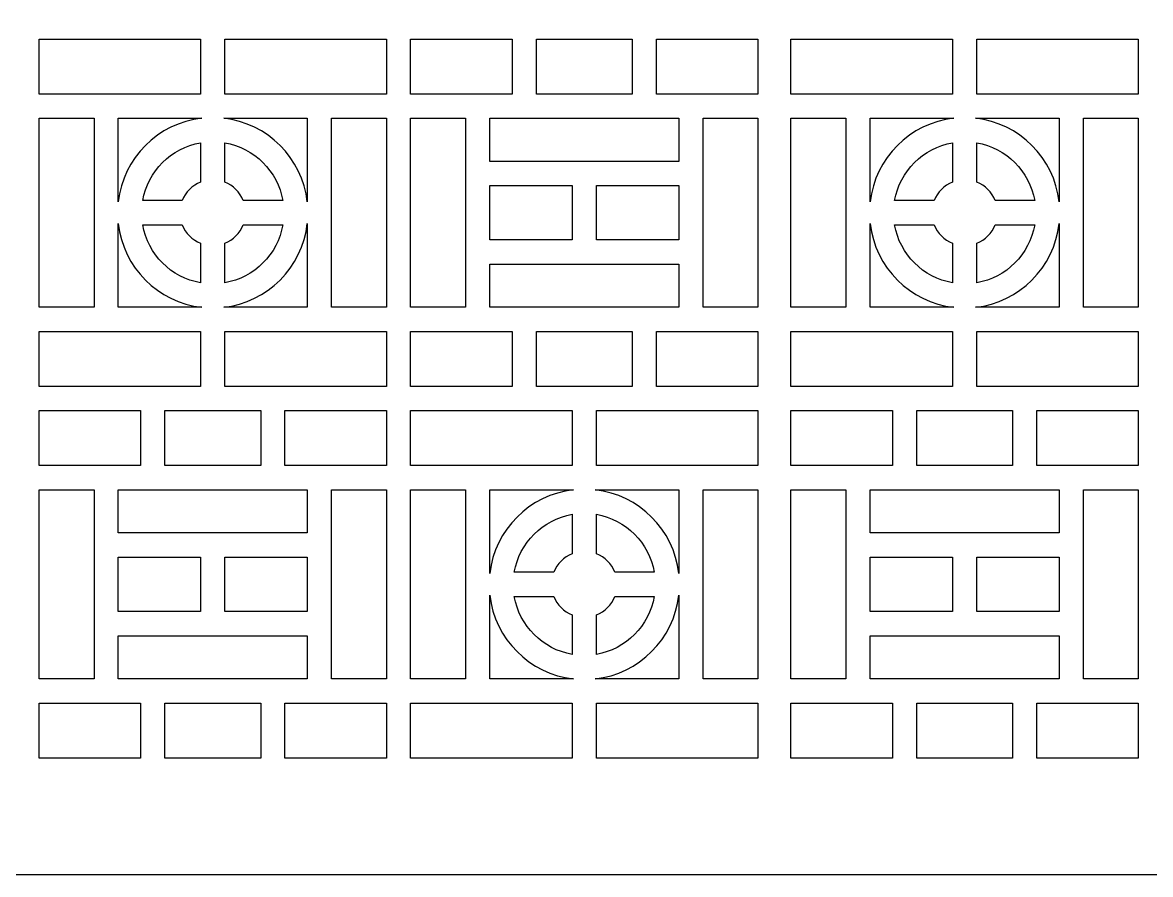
# Model space of a CAD drawing. Header units: centimetres. Extents: x 1.9 to 27.5, y -9.5 to -4.2.
# Drawn here: x 18.913 to 22.436, y -9.5 to -6.84 of the extents above; entities that cross this region are included whole.
import ezdxf

# ---------------------------------------------------------------- set-up
doc = ezdxf.new("R2010")
doc.units = ezdxf.units.CM
doc.header["$MEASUREMENT"] = 0
doc.layers.add('layer 1', color=7, linetype='Continuous')

msp = doc.modelspace()

# ---------------------------------------------------------------- linework, layer by layer
at = {"layer": 'layer 1', "color": 250}
for points, knots in [([(27.49999, -4.17941), (27.49999, -4.17941), (27.49999, -9.5), (27.49999, -9.5), (27.49999, -9.5), (27.49999, -9.5), (16.21108, -9.5), (16.21108, -9.5), (16.21108, -9.5), (16.21108, -9.5), (16.21108, -4.17941), (16.21108, -4.17941), (16.21108, -4.17941), (16.21108, -4.17941), (27.49999, -4.17941), (27.49999, -4.17941)], [0, 0, 0, 0, 0.2, 0.2, 0.2, 0.2, 0.4, 0.4, 0.4, 0.4, 0.6, 0.6, 0.6, 0.6, 1, 1, 1, 1]), ([(18.96482, -7.06285), (18.96482, -7.06285), (19.46948, -7.06285), (19.46948, -7.06285), (19.46948, -7.06285), (19.46948, -7.06285), (19.46947, -6.89124), (19.46947, -6.89124), (19.46947, -6.89124), (19.46947, -6.89124), (18.96482, -6.89124), (18.96482, -6.89124), (18.96482, -6.89124), (18.96482, -6.89124), (18.96482, -7.06285), (18.96482, -7.06285)], [0, 0, 0, 0, 0.2, 0.2, 0.2, 0.2, 0.4, 0.4, 0.4, 0.4, 0.6, 0.6, 0.6, 0.6, 1, 1, 1, 1]), ([(19.54497, -7.06285), (19.54497, -7.06285), (20.04963, -7.06285), (20.04963, -7.06285), (20.04963, -7.06285), (20.04963, -7.06285), (20.04963, -6.89124), (20.04963, -6.89124), (20.04963, -6.89124), (20.04963, -6.89124), (19.54497, -6.89124), (19.54497, -6.89124), (19.54497, -6.89124), (19.54497, -6.89124), (19.54497, -7.06285), (19.54497, -7.06285)], [0, 0, 0, 0, 0.2, 0.2, 0.2, 0.2, 0.4, 0.4, 0.4, 0.4, 0.6, 0.6, 0.6, 0.6, 1, 1, 1, 1]), ([(20.44242, -7.06285), (20.44242, -7.06285), (20.44242, -6.89124), (20.44242, -6.89124), (20.44242, -6.89124), (20.44242, -6.89124), (20.12526, -6.89124), (20.12526, -6.89124), (20.12526, -6.89124), (20.12526, -6.89124), (20.12526, -7.06285), (20.12526, -7.06285), (20.12526, -7.06285), (20.12526, -7.06285), (20.44242, -7.06285), (20.44242, -7.06285)], [0, 0, 0, 0, 0.2, 0.2, 0.2, 0.2, 0.4, 0.4, 0.4, 0.4, 0.6, 0.6, 0.6, 0.6, 1, 1, 1, 1]), ([(20.51792, -6.89124), (20.51792, -6.89124), (20.51792, -7.06285), (20.51792, -7.06285), (20.51792, -7.06285), (20.51792, -7.06285), (20.81741, -7.06285), (20.81741, -7.06285), (20.81741, -7.06285), (20.81741, -7.06285), (20.81741, -6.89124), (20.81741, -6.89124), (20.81741, -6.89124), (20.81741, -6.89124), (20.51792, -6.89124), (20.51792, -6.89124)], [0, 0, 0, 0, 0.2, 0.2, 0.2, 0.2, 0.4, 0.4, 0.4, 0.4, 0.6, 0.6, 0.6, 0.6, 1, 1, 1, 1]), ([(20.89291, -6.89124), (20.89291, -6.89124), (20.89291, -7.06285), (20.89291, -7.06285), (20.89291, -7.06285), (20.89291, -7.06285), (21.21007, -7.06285), (21.21007, -7.06285), (21.21007, -7.06285), (21.21007, -7.06285), (21.21007, -6.89124), (21.21007, -6.89124), (21.21007, -6.89124), (21.21007, -6.89124), (20.89291, -6.89124), (20.89291, -6.89124)], [0, 0, 0, 0, 0.2, 0.2, 0.2, 0.2, 0.4, 0.4, 0.4, 0.4, 0.6, 0.6, 0.6, 0.6, 1, 1, 1, 1]), ([(21.81779, -7.06285), (21.81779, -7.06285), (21.81779, -6.89124), (21.81779, -6.89124), (21.81779, -6.89124), (21.81779, -6.89124), (21.31313, -6.89124), (21.31313, -6.89124), (21.31313, -6.89124), (21.31313, -6.89124), (21.31313, -7.06285), (21.31313, -7.06285), (21.31313, -7.06285), (21.31313, -7.06285), (21.81779, -7.06285), (21.81779, -7.06285)], [0, 0, 0, 0, 0.2, 0.2, 0.2, 0.2, 0.4, 0.4, 0.4, 0.4, 0.6, 0.6, 0.6, 0.6, 1, 1, 1, 1]), ([(21.89328, -6.89124), (21.89328, -6.89124), (21.89329, -7.06285), (21.89329, -7.06285), (21.89329, -7.06285), (21.89329, -7.06285), (22.39794, -7.06285), (22.39794, -7.06285), (22.39794, -7.06285), (22.39794, -7.06285), (22.39794, -6.89124), (22.39794, -6.89124), (22.39794, -6.89124), (22.39794, -6.89124), (21.89328, -6.89124), (21.89328, -6.89124)], [0, 0, 0, 0, 0.2, 0.2, 0.2, 0.2, 0.4, 0.4, 0.4, 0.4, 0.6, 0.6, 0.6, 0.6, 1, 1, 1, 1]), ([(18.96482, -7.72893), (18.96482, -7.72893), (19.13644, -7.72893), (19.13644, -7.72893), (19.13644, -7.72893), (19.13644, -7.72893), (19.13643, -7.13835), (19.13643, -7.13835), (19.13643, -7.13835), (19.13643, -7.13835), (18.96482, -7.13835), (18.96482, -7.13835), (18.96482, -7.13835), (18.96482, -7.13835), (18.96482, -7.72893), (18.96482, -7.72893)], [0, 0, 0, 0, 0.2, 0.2, 0.2, 0.2, 0.4, 0.4, 0.4, 0.4, 0.6, 0.6, 0.6, 0.6, 1, 1, 1, 1]), ([(19.47304, -7.13835), (19.47304, -7.13835), (19.21193, -7.13835), (19.21193, -7.13835), (19.21193, -7.13835), (19.21193, -7.13835), (19.21193, -7.39957), (19.21193, -7.39957), (19.21193, -7.39957), (19.22756, -7.26269), (19.33618, -7.15402), (19.47304, -7.13835)], [0, 0, 0, 0, 0.25, 0.25, 0.25, 0.25, 0.5, 0.5, 0.5, 0.5, 1, 1, 1, 1]), ([(19.80251, -7.13835), (19.80251, -7.13835), (19.5414, -7.13835), (19.5414, -7.13835), (19.5414, -7.13835), (19.67826, -7.15403), (19.78688, -7.26269), (19.80251, -7.39956), (19.80251, -7.39956), (19.80251, -7.39956), (19.80251, -7.13835), (19.80251, -7.13835)], [0, 0, 0, 0, 0.25, 0.25, 0.25, 0.25, 0.5, 0.5, 0.5, 0.5, 1, 1, 1, 1]), ([(19.87801, -7.72893), (19.87801, -7.72893), (20.04963, -7.72893), (20.04963, -7.72893), (20.04963, -7.72893), (20.04963, -7.72893), (20.04963, -7.13835), (20.04963, -7.13835), (20.04963, -7.13835), (20.04963, -7.13835), (19.87801, -7.13835), (19.87801, -7.13835), (19.87801, -7.13835), (19.87801, -7.13835), (19.87801, -7.72893), (19.87801, -7.72893)], [0, 0, 0, 0, 0.2, 0.2, 0.2, 0.2, 0.4, 0.4, 0.4, 0.4, 0.6, 0.6, 0.6, 0.6, 1, 1, 1, 1]), ([(20.29688, -7.72893), (20.29688, -7.72893), (20.29688, -7.13835), (20.29688, -7.13835), (20.29688, -7.13835), (20.29688, -7.13835), (20.12526, -7.13835), (20.12526, -7.13835), (20.12526, -7.13835), (20.12526, -7.13835), (20.12526, -7.72893), (20.12526, -7.72893), (20.12526, -7.72893), (20.12526, -7.72893), (20.29688, -7.72893), (20.29688, -7.72893)], [0, 0, 0, 0, 0.2, 0.2, 0.2, 0.2, 0.4, 0.4, 0.4, 0.4, 0.6, 0.6, 0.6, 0.6, 1, 1, 1, 1]), ([(20.37237, -7.27316), (20.37237, -7.27316), (20.96296, -7.27316), (20.96296, -7.27316), (20.96296, -7.27316), (20.96296, -7.27316), (20.96296, -7.13835), (20.96296, -7.13835), (20.96296, -7.13835), (20.96296, -7.13835), (20.37237, -7.13835), (20.37237, -7.13835), (20.37237, -7.13835), (20.37237, -7.13835), (20.37237, -7.27316), (20.37237, -7.27316)], [0, 0, 0, 0, 0.2, 0.2, 0.2, 0.2, 0.4, 0.4, 0.4, 0.4, 0.6, 0.6, 0.6, 0.6, 1, 1, 1, 1]), ([(21.03845, -7.13835), (21.03845, -7.13835), (21.03845, -7.72893), (21.03845, -7.72893), (21.03845, -7.72893), (21.03845, -7.72893), (21.21007, -7.72893), (21.21007, -7.72893), (21.21007, -7.72893), (21.21007, -7.72893), (21.21007, -7.13835), (21.21007, -7.13835), (21.21007, -7.13835), (21.21007, -7.13835), (21.03845, -7.13835), (21.03845, -7.13835)], [0, 0, 0, 0, 0.2, 0.2, 0.2, 0.2, 0.4, 0.4, 0.4, 0.4, 0.6, 0.6, 0.6, 0.6, 1, 1, 1, 1]), ([(21.48475, -7.72893), (21.48475, -7.72893), (21.48475, -7.13835), (21.48475, -7.13835), (21.48475, -7.13835), (21.48475, -7.13835), (21.31313, -7.13835), (21.31313, -7.13835), (21.31313, -7.13835), (21.31313, -7.13835), (21.31313, -7.72893), (21.31313, -7.72893), (21.31313, -7.72893), (21.31313, -7.72893), (21.48475, -7.72893), (21.48475, -7.72893)], [0, 0, 0, 0, 0.2, 0.2, 0.2, 0.2, 0.4, 0.4, 0.4, 0.4, 0.6, 0.6, 0.6, 0.6, 1, 1, 1, 1]), ([(21.56024, -7.39957), (21.57588, -7.26266), (21.68456, -7.15398), (21.82147, -7.13835), (21.82147, -7.13835), (21.82147, -7.13835), (21.56024, -7.13835), (21.56024, -7.13835), (21.56024, -7.13835), (21.56024, -7.13835), (21.56024, -7.39957), (21.56024, -7.39957)], [0, 0, 0, 0, 0.25, 0.25, 0.25, 0.25, 0.5, 0.5, 0.5, 0.5, 1, 1, 1, 1]), ([(21.88961, -7.13835), (22.02651, -7.15398), (22.13519, -7.26265), (22.15083, -7.39956), (22.15083, -7.39956), (22.15083, -7.39956), (22.15083, -7.13835), (22.15083, -7.13835), (22.15083, -7.13835), (22.15083, -7.13835), (21.88961, -7.13835), (21.88961, -7.13835)], [0, 0, 0, 0, 0.25, 0.25, 0.25, 0.25, 0.5, 0.5, 0.5, 0.5, 1, 1, 1, 1]), ([(22.22632, -7.13835), (22.22632, -7.13835), (22.22632, -7.72893), (22.22632, -7.72893), (22.22632, -7.72893), (22.22632, -7.72893), (22.39794, -7.72893), (22.39794, -7.72893), (22.39794, -7.72893), (22.39794, -7.72893), (22.39794, -7.13835), (22.39794, -7.13835), (22.39794, -7.13835), (22.39794, -7.13835), (22.22632, -7.13835), (22.22632, -7.13835)], [0, 0, 0, 0, 0.2, 0.2, 0.2, 0.2, 0.4, 0.4, 0.4, 0.4, 0.6, 0.6, 0.6, 0.6, 1, 1, 1, 1]), ([(19.41181, -7.39589), (19.42222, -7.3696), (19.44318, -7.34864), (19.46947, -7.33822), (19.46947, -7.33822), (19.46947, -7.33822), (19.46947, -7.21496), (19.46947, -7.21496), (19.46947, -7.21496), (19.37719, -7.23078), (19.30437, -7.30361), (19.28854, -7.39589), (19.28854, -7.39589), (19.28854, -7.39589), (19.41181, -7.39589), (19.41181, -7.39589)], [0, 0, 0, 0, 0.2, 0.2, 0.2, 0.2, 0.4, 0.4, 0.4, 0.4, 0.6, 0.6, 0.6, 0.6, 1, 1, 1, 1]), ([(19.54497, -7.33822), (19.57126, -7.34863), (19.59223, -7.3696), (19.60264, -7.39589), (19.60264, -7.39589), (19.60264, -7.39589), (19.7259, -7.39589), (19.7259, -7.39589), (19.7259, -7.39589), (19.71008, -7.30361), (19.63725, -7.23078), (19.54497, -7.21496), (19.54497, -7.21496), (19.54497, -7.21496), (19.54497, -7.33822), (19.54497, -7.33822)], [0, 0, 0, 0, 0.2, 0.2, 0.2, 0.2, 0.4, 0.4, 0.4, 0.4, 0.6, 0.6, 0.6, 0.6, 1, 1, 1, 1]), ([(21.76012, -7.39589), (21.77053, -7.3696), (21.7915, -7.34864), (21.81779, -7.33822), (21.81779, -7.33822), (21.81779, -7.33822), (21.81779, -7.21496), (21.81779, -7.21496), (21.81779, -7.21496), (21.72551, -7.23078), (21.65268, -7.30361), (21.63686, -7.39589), (21.63686, -7.39589), (21.63686, -7.39589), (21.76012, -7.39589), (21.76012, -7.39589)], [0, 0, 0, 0, 0.2, 0.2, 0.2, 0.2, 0.4, 0.4, 0.4, 0.4, 0.6, 0.6, 0.6, 0.6, 1, 1, 1, 1]), ([(21.89328, -7.33822), (21.91958, -7.34863), (21.94054, -7.3696), (21.95095, -7.39589), (21.95095, -7.39589), (21.95095, -7.39589), (22.07422, -7.39589), (22.07422, -7.39589), (22.07422, -7.39589), (22.05839, -7.30361), (21.98557, -7.23078), (21.89328, -7.21496), (21.89328, -7.21496), (21.89328, -7.21496), (21.89328, -7.33822), (21.89328, -7.33822)], [0, 0, 0, 0, 0.2, 0.2, 0.2, 0.2, 0.4, 0.4, 0.4, 0.4, 0.6, 0.6, 0.6, 0.6, 1, 1, 1, 1]), ([(20.62992, -7.51862), (20.62992, -7.51862), (20.62992, -7.34866), (20.62992, -7.34866), (20.62992, -7.34866), (20.62992, -7.34866), (20.37237, -7.34866), (20.37237, -7.34866), (20.37237, -7.34866), (20.37237, -7.34866), (20.37237, -7.51862), (20.37237, -7.51862), (20.37237, -7.51862), (20.37237, -7.51862), (20.62992, -7.51862), (20.62992, -7.51862)], [0, 0, 0, 0, 0.2, 0.2, 0.2, 0.2, 0.4, 0.4, 0.4, 0.4, 0.6, 0.6, 0.6, 0.6, 1, 1, 1, 1]), ([(20.70541, -7.34866), (20.70541, -7.34866), (20.70541, -7.51862), (20.70541, -7.51862), (20.70541, -7.51862), (20.70541, -7.51862), (20.96296, -7.51862), (20.96296, -7.51862), (20.96296, -7.51862), (20.96296, -7.51862), (20.96296, -7.34866), (20.96296, -7.34866), (20.96296, -7.34866), (20.96296, -7.34866), (20.70541, -7.34866), (20.70541, -7.34866)], [0, 0, 0, 0, 0.2, 0.2, 0.2, 0.2, 0.4, 0.4, 0.4, 0.4, 0.6, 0.6, 0.6, 0.6, 1, 1, 1, 1]), ([(19.21193, -7.72893), (19.21193, -7.72893), (19.47305, -7.72893), (19.47305, -7.72893), (19.47305, -7.72893), (19.33619, -7.71326), (19.22756, -7.60459), (19.21193, -7.4677), (19.21193, -7.4677), (19.21193, -7.4677), (19.21193, -7.72893), (19.21193, -7.72893)], [0, 0, 0, 0, 0.25, 0.25, 0.25, 0.25, 0.5, 0.5, 0.5, 0.5, 1, 1, 1, 1]), ([(19.46947, -7.52905), (19.44319, -7.51864), (19.42222, -7.49768), (19.41181, -7.47139), (19.41181, -7.47139), (19.41181, -7.47139), (19.28854, -7.47139), (19.28854, -7.47139), (19.28854, -7.47139), (19.30437, -7.56367), (19.37719, -7.63649), (19.46947, -7.65232), (19.46947, -7.65232), (19.46947, -7.65232), (19.46947, -7.52905), (19.46947, -7.52905)], [0, 0, 0, 0, 0.2, 0.2, 0.2, 0.2, 0.4, 0.4, 0.4, 0.4, 0.6, 0.6, 0.6, 0.6, 1, 1, 1, 1]), ([(19.54139, -7.72893), (19.54139, -7.72893), (19.80251, -7.72893), (19.80251, -7.72893), (19.80251, -7.72893), (19.80251, -7.72893), (19.80251, -7.46771), (19.80251, -7.46771), (19.80251, -7.46771), (19.78688, -7.60459), (19.67825, -7.71326), (19.54139, -7.72893)], [0, 0, 0, 0, 0.25, 0.25, 0.25, 0.25, 0.5, 0.5, 0.5, 0.5, 1, 1, 1, 1]), ([(19.60264, -7.47139), (19.59223, -7.49768), (19.57126, -7.51864), (19.54497, -7.52905), (19.54497, -7.52905), (19.54497, -7.52905), (19.54497, -7.65232), (19.54497, -7.65232), (19.54497, -7.65232), (19.63725, -7.63649), (19.71008, -7.56367), (19.7259, -7.47139), (19.7259, -7.47139), (19.7259, -7.47139), (19.60264, -7.47139), (19.60264, -7.47139)], [0, 0, 0, 0, 0.2, 0.2, 0.2, 0.2, 0.4, 0.4, 0.4, 0.4, 0.6, 0.6, 0.6, 0.6, 1, 1, 1, 1]), ([(21.82147, -7.72893), (21.68456, -7.7133), (21.57588, -7.60462), (21.56024, -7.4677), (21.56024, -7.4677), (21.56024, -7.4677), (21.56024, -7.72893), (21.56024, -7.72893), (21.56024, -7.72893), (21.56024, -7.72893), (21.82147, -7.72893), (21.82147, -7.72893)], [0, 0, 0, 0, 0.25, 0.25, 0.25, 0.25, 0.5, 0.5, 0.5, 0.5, 1, 1, 1, 1]), ([(21.81779, -7.52905), (21.7915, -7.51864), (21.77053, -7.49768), (21.76012, -7.47139), (21.76012, -7.47139), (21.76012, -7.47139), (21.63686, -7.47139), (21.63686, -7.47139), (21.63686, -7.47139), (21.65268, -7.56367), (21.72551, -7.63649), (21.81779, -7.65232), (21.81779, -7.65232), (21.81779, -7.65232), (21.81779, -7.52905), (21.81779, -7.52905)], [0, 0, 0, 0, 0.2, 0.2, 0.2, 0.2, 0.4, 0.4, 0.4, 0.4, 0.6, 0.6, 0.6, 0.6, 1, 1, 1, 1]), ([(22.15083, -7.46771), (22.13519, -7.60462), (22.02651, -7.7133), (21.8896, -7.72893), (21.8896, -7.72893), (21.8896, -7.72893), (22.15083, -7.72893), (22.15083, -7.72893), (22.15083, -7.72893), (22.15083, -7.72893), (22.15083, -7.46771), (22.15083, -7.46771)], [0, 0, 0, 0, 0.25, 0.25, 0.25, 0.25, 0.5, 0.5, 0.5, 0.5, 1, 1, 1, 1]), ([(21.95095, -7.47139), (21.94054, -7.49768), (21.91957, -7.51864), (21.89328, -7.52905), (21.89328, -7.52905), (21.89328, -7.52905), (21.89328, -7.65232), (21.89328, -7.65232), (21.89328, -7.65232), (21.98557, -7.63649), (22.05839, -7.56367), (22.07422, -7.47139), (22.07422, -7.47139), (22.07422, -7.47139), (21.95095, -7.47139), (21.95095, -7.47139)], [0, 0, 0, 0, 0.2, 0.2, 0.2, 0.2, 0.4, 0.4, 0.4, 0.4, 0.6, 0.6, 0.6, 0.6, 1, 1, 1, 1]), ([(20.96296, -7.59411), (20.96296, -7.59411), (20.37237, -7.59412), (20.37237, -7.59412), (20.37237, -7.59412), (20.37237, -7.59412), (20.37237, -7.72893), (20.37237, -7.72893), (20.37237, -7.72893), (20.37237, -7.72893), (20.96296, -7.72893), (20.96296, -7.72893), (20.96296, -7.72893), (20.96296, -7.72893), (20.96296, -7.59411), (20.96296, -7.59411)], [0, 0, 0, 0, 0.2, 0.2, 0.2, 0.2, 0.4, 0.4, 0.4, 0.4, 0.6, 0.6, 0.6, 0.6, 1, 1, 1, 1]), ([(19.46947, -7.80443), (19.46947, -7.80443), (18.96482, -7.80443), (18.96482, -7.80443), (18.96482, -7.80443), (18.96482, -7.80443), (18.96482, -7.97604), (18.96482, -7.97604), (18.96482, -7.97604), (18.96482, -7.97604), (19.46948, -7.97604), (19.46948, -7.97604), (19.46948, -7.97604), (19.46948, -7.97604), (19.46947, -7.80443), (19.46947, -7.80443)], [0, 0, 0, 0, 0.2, 0.2, 0.2, 0.2, 0.4, 0.4, 0.4, 0.4, 0.6, 0.6, 0.6, 0.6, 1, 1, 1, 1]), ([(20.04963, -7.80443), (20.04963, -7.80443), (19.54497, -7.80443), (19.54497, -7.80443), (19.54497, -7.80443), (19.54497, -7.80443), (19.54497, -7.97604), (19.54497, -7.97604), (19.54497, -7.97604), (19.54497, -7.97604), (20.04963, -7.97604), (20.04963, -7.97604), (20.04963, -7.97604), (20.04963, -7.97604), (20.04963, -7.80443), (20.04963, -7.80443)], [0, 0, 0, 0, 0.2, 0.2, 0.2, 0.2, 0.4, 0.4, 0.4, 0.4, 0.6, 0.6, 0.6, 0.6, 1, 1, 1, 1]), ([(20.44242, -7.97604), (20.44242, -7.97604), (20.44242, -7.80443), (20.44242, -7.80443), (20.44242, -7.80443), (20.44242, -7.80443), (20.12526, -7.80443), (20.12526, -7.80443), (20.12526, -7.80443), (20.12526, -7.80443), (20.12526, -7.97604), (20.12526, -7.97604), (20.12526, -7.97604), (20.12526, -7.97604), (20.44242, -7.97604), (20.44242, -7.97604)], [0, 0, 0, 0, 0.2, 0.2, 0.2, 0.2, 0.4, 0.4, 0.4, 0.4, 0.6, 0.6, 0.6, 0.6, 1, 1, 1, 1]), ([(20.51792, -7.80443), (20.51792, -7.80443), (20.51792, -7.97604), (20.51792, -7.97604), (20.51792, -7.97604), (20.51792, -7.97604), (20.81741, -7.97604), (20.81741, -7.97604), (20.81741, -7.97604), (20.81741, -7.97604), (20.81741, -7.80443), (20.81741, -7.80443), (20.81741, -7.80443), (20.81741, -7.80443), (20.51792, -7.80443), (20.51792, -7.80443)], [0, 0, 0, 0, 0.2, 0.2, 0.2, 0.2, 0.4, 0.4, 0.4, 0.4, 0.6, 0.6, 0.6, 0.6, 1, 1, 1, 1]), ([(20.89291, -7.80443), (20.89291, -7.80443), (20.89291, -7.97604), (20.89291, -7.97604), (20.89291, -7.97604), (20.89291, -7.97604), (21.21007, -7.97604), (21.21007, -7.97604), (21.21007, -7.97604), (21.21007, -7.97604), (21.21007, -7.80443), (21.21007, -7.80443), (21.21007, -7.80443), (21.21007, -7.80443), (20.89291, -7.80443), (20.89291, -7.80443)], [0, 0, 0, 0, 0.2, 0.2, 0.2, 0.2, 0.4, 0.4, 0.4, 0.4, 0.6, 0.6, 0.6, 0.6, 1, 1, 1, 1]), ([(21.81779, -7.97604), (21.81779, -7.97604), (21.81779, -7.80443), (21.81779, -7.80443), (21.81779, -7.80443), (21.81779, -7.80443), (21.31313, -7.80443), (21.31313, -7.80443), (21.31313, -7.80443), (21.31313, -7.80443), (21.31313, -7.97604), (21.31313, -7.97604), (21.31313, -7.97604), (21.31313, -7.97604), (21.81779, -7.97604), (21.81779, -7.97604)], [0, 0, 0, 0, 0.2, 0.2, 0.2, 0.2, 0.4, 0.4, 0.4, 0.4, 0.6, 0.6, 0.6, 0.6, 1, 1, 1, 1]), ([(21.89328, -7.80443), (21.89328, -7.80443), (21.89329, -7.97604), (21.89329, -7.97604), (21.89329, -7.97604), (21.89329, -7.97604), (22.39794, -7.97604), (22.39794, -7.97604), (22.39794, -7.97604), (22.39794, -7.97604), (22.39794, -7.80443), (22.39794, -7.80443), (22.39794, -7.80443), (22.39794, -7.80443), (21.89328, -7.80443), (21.89328, -7.80443)], [0, 0, 0, 0, 0.2, 0.2, 0.2, 0.2, 0.4, 0.4, 0.4, 0.4, 0.6, 0.6, 0.6, 0.6, 1, 1, 1, 1]), ([(18.96482, -8.22329), (18.96482, -8.22329), (19.28198, -8.22329), (19.28198, -8.22329), (19.28198, -8.22329), (19.28198, -8.22329), (19.28198, -8.05168), (19.28198, -8.05168), (19.28198, -8.05168), (19.28198, -8.05168), (18.96482, -8.05168), (18.96482, -8.05168), (18.96482, -8.05168), (18.96482, -8.05168), (18.96482, -8.22329), (18.96482, -8.22329)], [0, 0, 0, 0, 0.2, 0.2, 0.2, 0.2, 0.4, 0.4, 0.4, 0.4, 0.6, 0.6, 0.6, 0.6, 1, 1, 1, 1]), ([(19.35748, -8.22329), (19.35748, -8.22329), (19.65697, -8.22329), (19.65697, -8.22329), (19.65697, -8.22329), (19.65697, -8.22329), (19.65697, -8.05168), (19.65697, -8.05168), (19.65697, -8.05168), (19.65697, -8.05168), (19.35747, -8.05168), (19.35747, -8.05168), (19.35747, -8.05168), (19.35747, -8.05168), (19.35748, -8.22329), (19.35748, -8.22329)], [0, 0, 0, 0, 0.2, 0.2, 0.2, 0.2, 0.4, 0.4, 0.4, 0.4, 0.6, 0.6, 0.6, 0.6, 1, 1, 1, 1]), ([(19.73247, -8.22329), (19.73247, -8.22329), (20.04963, -8.22329), (20.04963, -8.22329), (20.04963, -8.22329), (20.04963, -8.22329), (20.04963, -8.05168), (20.04963, -8.05168), (20.04963, -8.05168), (20.04963, -8.05168), (19.73246, -8.05168), (19.73246, -8.05168), (19.73246, -8.05168), (19.73246, -8.05168), (19.73247, -8.22329), (19.73247, -8.22329)], [0, 0, 0, 0, 0.2, 0.2, 0.2, 0.2, 0.4, 0.4, 0.4, 0.4, 0.6, 0.6, 0.6, 0.6, 1, 1, 1, 1]), ([(20.62992, -8.22329), (20.62992, -8.22329), (20.62992, -8.05168), (20.62992, -8.05168), (20.62992, -8.05168), (20.62992, -8.05168), (20.12526, -8.05168), (20.12526, -8.05168), (20.12526, -8.05168), (20.12526, -8.05168), (20.12526, -8.22329), (20.12526, -8.22329), (20.12526, -8.22329), (20.12526, -8.22329), (20.62992, -8.22329), (20.62992, -8.22329)], [0, 0, 0, 0, 0.2, 0.2, 0.2, 0.2, 0.4, 0.4, 0.4, 0.4, 0.6, 0.6, 0.6, 0.6, 1, 1, 1, 1]), ([(20.70541, -8.05168), (20.70541, -8.05168), (20.70541, -8.22329), (20.70541, -8.22329), (20.70541, -8.22329), (20.70541, -8.22329), (21.21007, -8.22329), (21.21007, -8.22329), (21.21007, -8.22329), (21.21007, -8.22329), (21.21007, -8.05168), (21.21007, -8.05168), (21.21007, -8.05168), (21.21007, -8.05168), (20.70541, -8.05168), (20.70541, -8.05168)], [0, 0, 0, 0, 0.2, 0.2, 0.2, 0.2, 0.4, 0.4, 0.4, 0.4, 0.6, 0.6, 0.6, 0.6, 1, 1, 1, 1]), ([(21.6303, -8.22329), (21.6303, -8.22329), (21.63029, -8.05168), (21.63029, -8.05168), (21.63029, -8.05168), (21.63029, -8.05168), (21.31313, -8.05168), (21.31313, -8.05168), (21.31313, -8.05168), (21.31313, -8.05168), (21.31313, -8.22329), (21.31313, -8.22329), (21.31313, -8.22329), (21.31313, -8.22329), (21.6303, -8.22329), (21.6303, -8.22329)], [0, 0, 0, 0, 0.2, 0.2, 0.2, 0.2, 0.4, 0.4, 0.4, 0.4, 0.6, 0.6, 0.6, 0.6, 1, 1, 1, 1]), ([(21.70579, -8.05168), (21.70579, -8.05168), (21.70579, -8.22329), (21.70579, -8.22329), (21.70579, -8.22329), (21.70579, -8.22329), (22.00528, -8.22329), (22.00528, -8.22329), (22.00528, -8.22329), (22.00528, -8.22329), (22.00528, -8.05168), (22.00528, -8.05168), (22.00528, -8.05168), (22.00528, -8.05168), (21.70579, -8.05168), (21.70579, -8.05168)], [0, 0, 0, 0, 0.2, 0.2, 0.2, 0.2, 0.4, 0.4, 0.4, 0.4, 0.6, 0.6, 0.6, 0.6, 1, 1, 1, 1]), ([(22.08078, -8.05168), (22.08078, -8.05168), (22.08078, -8.22329), (22.08078, -8.22329), (22.08078, -8.22329), (22.08078, -8.22329), (22.39794, -8.22329), (22.39794, -8.22329), (22.39794, -8.22329), (22.39794, -8.22329), (22.39794, -8.05168), (22.39794, -8.05168), (22.39794, -8.05168), (22.39794, -8.05168), (22.08078, -8.05168), (22.08078, -8.05168)], [0, 0, 0, 0, 0.2, 0.2, 0.2, 0.2, 0.4, 0.4, 0.4, 0.4, 0.6, 0.6, 0.6, 0.6, 1, 1, 1, 1]), ([(18.96482, -8.88937), (18.96482, -8.88937), (19.13644, -8.88937), (19.13644, -8.88937), (19.13644, -8.88937), (19.13644, -8.88937), (19.13643, -8.29879), (19.13643, -8.29879), (19.13643, -8.29879), (19.13643, -8.29879), (18.96482, -8.29879), (18.96482, -8.29879), (18.96482, -8.29879), (18.96482, -8.29879), (18.96482, -8.88937), (18.96482, -8.88937)], [0, 0, 0, 0, 0.2, 0.2, 0.2, 0.2, 0.4, 0.4, 0.4, 0.4, 0.6, 0.6, 0.6, 0.6, 1, 1, 1, 1]), ([(19.80251, -8.29879), (19.80251, -8.29879), (19.21193, -8.29879), (19.21193, -8.29879), (19.21193, -8.29879), (19.21193, -8.29879), (19.21193, -8.43361), (19.21193, -8.43361), (19.21193, -8.43361), (19.21193, -8.43361), (19.80251, -8.43361), (19.80251, -8.43361), (19.80251, -8.43361), (19.80251, -8.43361), (19.80251, -8.29879), (19.80251, -8.29879)], [0, 0, 0, 0, 0.2, 0.2, 0.2, 0.2, 0.4, 0.4, 0.4, 0.4, 0.6, 0.6, 0.6, 0.6, 1, 1, 1, 1]), ([(19.87801, -8.88937), (19.87801, -8.88937), (20.04963, -8.88937), (20.04963, -8.88937), (20.04963, -8.88937), (20.04963, -8.88937), (20.04963, -8.29879), (20.04963, -8.29879), (20.04963, -8.29879), (20.04963, -8.29879), (19.87801, -8.29879), (19.87801, -8.29879), (19.87801, -8.29879), (19.87801, -8.29879), (19.87801, -8.88937), (19.87801, -8.88937)], [0, 0, 0, 0, 0.2, 0.2, 0.2, 0.2, 0.4, 0.4, 0.4, 0.4, 0.6, 0.6, 0.6, 0.6, 1, 1, 1, 1]), ([(20.29688, -8.88937), (20.29688, -8.88937), (20.29688, -8.29879), (20.29688, -8.29879), (20.29688, -8.29879), (20.29688, -8.29879), (20.12526, -8.29879), (20.12526, -8.29879), (20.12526, -8.29879), (20.12526, -8.29879), (20.12526, -8.88937), (20.12526, -8.88937), (20.12526, -8.88937), (20.12526, -8.88937), (20.29688, -8.88937), (20.29688, -8.88937)], [0, 0, 0, 0, 0.2, 0.2, 0.2, 0.2, 0.4, 0.4, 0.4, 0.4, 0.6, 0.6, 0.6, 0.6, 1, 1, 1, 1]), ([(20.37237, -8.56002), (20.388, -8.4231), (20.49668, -8.31442), (20.6336, -8.29879), (20.6336, -8.29879), (20.6336, -8.29879), (20.37237, -8.29879), (20.37237, -8.29879), (20.37237, -8.29879), (20.37237, -8.29879), (20.37237, -8.56002), (20.37237, -8.56002)], [0, 0, 0, 0, 0.25, 0.25, 0.25, 0.25, 0.5, 0.5, 0.5, 0.5, 1, 1, 1, 1]), ([(20.70173, -8.29879), (20.83864, -8.31442), (20.94732, -8.4231), (20.96296, -8.56001), (20.96296, -8.56001), (20.96296, -8.56001), (20.96296, -8.29879), (20.96296, -8.29879), (20.96296, -8.29879), (20.96296, -8.29879), (20.70173, -8.29879), (20.70173, -8.29879)], [0, 0, 0, 0, 0.25, 0.25, 0.25, 0.25, 0.5, 0.5, 0.5, 0.5, 1, 1, 1, 1]), ([(21.03845, -8.29879), (21.03845, -8.29879), (21.03845, -8.88937), (21.03845, -8.88937), (21.03845, -8.88937), (21.03845, -8.88937), (21.21007, -8.88937), (21.21007, -8.88937), (21.21007, -8.88937), (21.21007, -8.88937), (21.21007, -8.29879), (21.21007, -8.29879), (21.21007, -8.29879), (21.21007, -8.29879), (21.03845, -8.29879), (21.03845, -8.29879)], [0, 0, 0, 0, 0.2, 0.2, 0.2, 0.2, 0.4, 0.4, 0.4, 0.4, 0.6, 0.6, 0.6, 0.6, 1, 1, 1, 1]), ([(21.48475, -8.88937), (21.48475, -8.88937), (21.48475, -8.29879), (21.48475, -8.29879), (21.48475, -8.29879), (21.48475, -8.29879), (21.31313, -8.29879), (21.31313, -8.29879), (21.31313, -8.29879), (21.31313, -8.29879), (21.31313, -8.88937), (21.31313, -8.88937), (21.31313, -8.88937), (21.31313, -8.88937), (21.48475, -8.88937), (21.48475, -8.88937)], [0, 0, 0, 0, 0.2, 0.2, 0.2, 0.2, 0.4, 0.4, 0.4, 0.4, 0.6, 0.6, 0.6, 0.6, 1, 1, 1, 1]), ([(21.56024, -8.43361), (21.56024, -8.43361), (22.15083, -8.43361), (22.15083, -8.43361), (22.15083, -8.43361), (22.15083, -8.43361), (22.15083, -8.29879), (22.15083, -8.29879), (22.15083, -8.29879), (22.15083, -8.29879), (21.56024, -8.29879), (21.56024, -8.29879), (21.56024, -8.29879), (21.56024, -8.29879), (21.56024, -8.43361), (21.56024, -8.43361)], [0, 0, 0, 0, 0.2, 0.2, 0.2, 0.2, 0.4, 0.4, 0.4, 0.4, 0.6, 0.6, 0.6, 0.6, 1, 1, 1, 1]), ([(22.22632, -8.29879), (22.22632, -8.29879), (22.22632, -8.88937), (22.22632, -8.88937), (22.22632, -8.88937), (22.22632, -8.88937), (22.39794, -8.88937), (22.39794, -8.88937), (22.39794, -8.88937), (22.39794, -8.88937), (22.39794, -8.29879), (22.39794, -8.29879), (22.39794, -8.29879), (22.39794, -8.29879), (22.22632, -8.29879), (22.22632, -8.29879)], [0, 0, 0, 0, 0.2, 0.2, 0.2, 0.2, 0.4, 0.4, 0.4, 0.4, 0.6, 0.6, 0.6, 0.6, 1, 1, 1, 1]), ([(20.57225, -8.55633), (20.58266, -8.53004), (20.60363, -8.50908), (20.62992, -8.49866), (20.62992, -8.49866), (20.62992, -8.49866), (20.62992, -8.3754), (20.62992, -8.3754), (20.62992, -8.3754), (20.53763, -8.39123), (20.46481, -8.46405), (20.44899, -8.55633), (20.44899, -8.55633), (20.44899, -8.55633), (20.57225, -8.55633), (20.57225, -8.55633)], [0, 0, 0, 0, 0.2, 0.2, 0.2, 0.2, 0.4, 0.4, 0.4, 0.4, 0.6, 0.6, 0.6, 0.6, 1, 1, 1, 1]), ([(20.70541, -8.49866), (20.7317, -8.50908), (20.75267, -8.53004), (20.76308, -8.55633), (20.76308, -8.55633), (20.76308, -8.55633), (20.88634, -8.55633), (20.88634, -8.55633), (20.88634, -8.55633), (20.87052, -8.46405), (20.79769, -8.39122), (20.70541, -8.3754), (20.70541, -8.3754), (20.70541, -8.3754), (20.70541, -8.49866), (20.70541, -8.49866)], [0, 0, 0, 0, 0.2, 0.2, 0.2, 0.2, 0.4, 0.4, 0.4, 0.4, 0.6, 0.6, 0.6, 0.6, 1, 1, 1, 1]), ([(19.46948, -8.67906), (19.46948, -8.67906), (19.46947, -8.5091), (19.46947, -8.5091), (19.46947, -8.5091), (19.46947, -8.5091), (19.21193, -8.5091), (19.21193, -8.5091), (19.21193, -8.5091), (19.21193, -8.5091), (19.21193, -8.67906), (19.21193, -8.67906), (19.21193, -8.67906), (19.21193, -8.67906), (19.46948, -8.67906), (19.46948, -8.67906)], [0, 0, 0, 0, 0.2, 0.2, 0.2, 0.2, 0.4, 0.4, 0.4, 0.4, 0.6, 0.6, 0.6, 0.6, 1, 1, 1, 1]), ([(19.54497, -8.5091), (19.54497, -8.5091), (19.54497, -8.67906), (19.54497, -8.67906), (19.54497, -8.67906), (19.54497, -8.67906), (19.80251, -8.67906), (19.80251, -8.67906), (19.80251, -8.67906), (19.80251, -8.67906), (19.80251, -8.5091), (19.80251, -8.5091), (19.80251, -8.5091), (19.80251, -8.5091), (19.54497, -8.5091), (19.54497, -8.5091)], [0, 0, 0, 0, 0.2, 0.2, 0.2, 0.2, 0.4, 0.4, 0.4, 0.4, 0.6, 0.6, 0.6, 0.6, 1, 1, 1, 1]), ([(21.81779, -8.67906), (21.81779, -8.67906), (21.81779, -8.5091), (21.81779, -8.5091), (21.81779, -8.5091), (21.81779, -8.5091), (21.56024, -8.5091), (21.56024, -8.5091), (21.56024, -8.5091), (21.56024, -8.5091), (21.56024, -8.67906), (21.56024, -8.67906), (21.56024, -8.67906), (21.56024, -8.67906), (21.81779, -8.67906), (21.81779, -8.67906)], [0, 0, 0, 0, 0.2, 0.2, 0.2, 0.2, 0.4, 0.4, 0.4, 0.4, 0.6, 0.6, 0.6, 0.6, 1, 1, 1, 1]), ([(21.89328, -8.5091), (21.89328, -8.5091), (21.89329, -8.67906), (21.89329, -8.67906), (21.89329, -8.67906), (21.89329, -8.67906), (22.15083, -8.67906), (22.15083, -8.67906), (22.15083, -8.67906), (22.15083, -8.67906), (22.15083, -8.5091), (22.15083, -8.5091), (22.15083, -8.5091), (22.15083, -8.5091), (21.89328, -8.5091), (21.89328, -8.5091)], [0, 0, 0, 0, 0.2, 0.2, 0.2, 0.2, 0.4, 0.4, 0.4, 0.4, 0.6, 0.6, 0.6, 0.6, 1, 1, 1, 1]), ([(20.6336, -8.88937), (20.49669, -8.87374), (20.388, -8.76506), (20.37237, -8.62815), (20.37237, -8.62815), (20.37237, -8.62815), (20.37237, -8.88937), (20.37237, -8.88937), (20.37237, -8.88937), (20.37237, -8.88937), (20.6336, -8.88937), (20.6336, -8.88937)], [0, 0, 0, 0, 0.25, 0.25, 0.25, 0.25, 0.5, 0.5, 0.5, 0.5, 1, 1, 1, 1]), ([(20.96296, -8.62815), (20.94732, -8.76506), (20.83864, -8.87374), (20.70173, -8.88937), (20.70173, -8.88937), (20.70173, -8.88937), (20.96296, -8.88937), (20.96296, -8.88937), (20.96296, -8.88937), (20.96296, -8.88937), (20.96296, -8.62815), (20.96296, -8.62815)], [0, 0, 0, 0, 0.25, 0.25, 0.25, 0.25, 0.5, 0.5, 0.5, 0.5, 1, 1, 1, 1]), ([(20.62992, -8.6895), (20.60363, -8.67908), (20.58266, -8.65812), (20.57225, -8.63183), (20.57225, -8.63183), (20.57225, -8.63183), (20.44899, -8.63183), (20.44899, -8.63183), (20.44899, -8.63183), (20.46481, -8.72411), (20.53763, -8.79694), (20.62992, -8.81276), (20.62992, -8.81276), (20.62992, -8.81276), (20.62992, -8.6895), (20.62992, -8.6895)], [0, 0, 0, 0, 0.2, 0.2, 0.2, 0.2, 0.4, 0.4, 0.4, 0.4, 0.6, 0.6, 0.6, 0.6, 1, 1, 1, 1]), ([(20.76308, -8.63183), (20.75267, -8.65812), (20.7317, -8.67908), (20.70541, -8.6895), (20.70541, -8.6895), (20.70541, -8.6895), (20.70541, -8.81276), (20.70541, -8.81276), (20.70541, -8.81276), (20.79769, -8.79694), (20.87052, -8.72411), (20.88634, -8.63183), (20.88634, -8.63183), (20.88634, -8.63183), (20.76308, -8.63183), (20.76308, -8.63183)], [0, 0, 0, 0, 0.2, 0.2, 0.2, 0.2, 0.4, 0.4, 0.4, 0.4, 0.6, 0.6, 0.6, 0.6, 1, 1, 1, 1]), ([(19.21193, -8.88937), (19.21193, -8.88937), (19.80251, -8.88937), (19.80251, -8.88937), (19.80251, -8.88937), (19.80251, -8.88937), (19.80251, -8.75456), (19.80251, -8.75456), (19.80251, -8.75456), (19.80251, -8.75456), (19.21193, -8.75456), (19.21193, -8.75456), (19.21193, -8.75456), (19.21193, -8.75456), (19.21193, -8.88937), (19.21193, -8.88937)], [0, 0, 0, 0, 0.2, 0.2, 0.2, 0.2, 0.4, 0.4, 0.4, 0.4, 0.6, 0.6, 0.6, 0.6, 1, 1, 1, 1]), ([(22.15083, -8.75456), (22.15083, -8.75456), (21.56024, -8.75456), (21.56024, -8.75456), (21.56024, -8.75456), (21.56024, -8.75456), (21.56024, -8.88937), (21.56024, -8.88937), (21.56024, -8.88937), (21.56024, -8.88937), (22.15083, -8.88937), (22.15083, -8.88937), (22.15083, -8.88937), (22.15083, -8.88937), (22.15083, -8.75456), (22.15083, -8.75456)], [0, 0, 0, 0, 0.2, 0.2, 0.2, 0.2, 0.4, 0.4, 0.4, 0.4, 0.6, 0.6, 0.6, 0.6, 1, 1, 1, 1]), ([(19.28198, -8.96487), (19.28198, -8.96487), (18.96482, -8.96487), (18.96482, -8.96487), (18.96482, -8.96487), (18.96482, -8.96487), (18.96482, -9.13649), (18.96482, -9.13649), (18.96482, -9.13649), (18.96482, -9.13649), (19.28198, -9.13649), (19.28198, -9.13649), (19.28198, -9.13649), (19.28198, -9.13649), (19.28198, -8.96487), (19.28198, -8.96487)], [0, 0, 0, 0, 0.2, 0.2, 0.2, 0.2, 0.4, 0.4, 0.4, 0.4, 0.6, 0.6, 0.6, 0.6, 1, 1, 1, 1]), ([(19.65697, -8.96487), (19.65697, -8.96487), (19.35747, -8.96487), (19.35747, -8.96487), (19.35747, -8.96487), (19.35747, -8.96487), (19.35748, -9.13649), (19.35748, -9.13649), (19.35748, -9.13649), (19.35748, -9.13649), (19.65697, -9.13649), (19.65697, -9.13649), (19.65697, -9.13649), (19.65697, -9.13649), (19.65697, -8.96487), (19.65697, -8.96487)], [0, 0, 0, 0, 0.2, 0.2, 0.2, 0.2, 0.4, 0.4, 0.4, 0.4, 0.6, 0.6, 0.6, 0.6, 1, 1, 1, 1]), ([(20.04963, -8.96487), (20.04963, -8.96487), (19.73246, -8.96487), (19.73246, -8.96487), (19.73246, -8.96487), (19.73246, -8.96487), (19.73247, -9.13649), (19.73247, -9.13649), (19.73247, -9.13649), (19.73247, -9.13649), (20.04963, -9.13649), (20.04963, -9.13649), (20.04963, -9.13649), (20.04963, -9.13649), (20.04963, -8.96487), (20.04963, -8.96487)], [0, 0, 0, 0, 0.2, 0.2, 0.2, 0.2, 0.4, 0.4, 0.4, 0.4, 0.6, 0.6, 0.6, 0.6, 1, 1, 1, 1]), ([(20.62992, -9.13649), (20.62992, -9.13649), (20.62992, -8.96487), (20.62992, -8.96487), (20.62992, -8.96487), (20.62992, -8.96487), (20.12526, -8.96487), (20.12526, -8.96487), (20.12526, -8.96487), (20.12526, -8.96487), (20.12526, -9.13649), (20.12526, -9.13649), (20.12526, -9.13649), (20.12526, -9.13649), (20.62992, -9.13649), (20.62992, -9.13649)], [0, 0, 0, 0, 0.2, 0.2, 0.2, 0.2, 0.4, 0.4, 0.4, 0.4, 0.6, 0.6, 0.6, 0.6, 1, 1, 1, 1]), ([(20.70541, -8.96487), (20.70541, -8.96487), (20.70541, -9.13649), (20.70541, -9.13649), (20.70541, -9.13649), (20.70541, -9.13649), (21.21007, -9.13649), (21.21007, -9.13649), (21.21007, -9.13649), (21.21007, -9.13649), (21.21007, -8.96487), (21.21007, -8.96487), (21.21007, -8.96487), (21.21007, -8.96487), (20.70541, -8.96487), (20.70541, -8.96487)], [0, 0, 0, 0, 0.2, 0.2, 0.2, 0.2, 0.4, 0.4, 0.4, 0.4, 0.6, 0.6, 0.6, 0.6, 1, 1, 1, 1]), ([(21.6303, -9.13649), (21.6303, -9.13649), (21.63029, -8.96487), (21.63029, -8.96487), (21.63029, -8.96487), (21.63029, -8.96487), (21.31313, -8.96487), (21.31313, -8.96487), (21.31313, -8.96487), (21.31313, -8.96487), (21.31313, -9.13649), (21.31313, -9.13649), (21.31313, -9.13649), (21.31313, -9.13649), (21.6303, -9.13649), (21.6303, -9.13649)], [0, 0, 0, 0, 0.2, 0.2, 0.2, 0.2, 0.4, 0.4, 0.4, 0.4, 0.6, 0.6, 0.6, 0.6, 1, 1, 1, 1]), ([(21.70579, -8.96487), (21.70579, -8.96487), (21.70579, -9.13649), (21.70579, -9.13649), (21.70579, -9.13649), (21.70579, -9.13649), (22.00528, -9.13649), (22.00528, -9.13649), (22.00528, -9.13649), (22.00528, -9.13649), (22.00528, -8.96487), (22.00528, -8.96487), (22.00528, -8.96487), (22.00528, -8.96487), (21.70579, -8.96487), (21.70579, -8.96487)], [0, 0, 0, 0, 0.2, 0.2, 0.2, 0.2, 0.4, 0.4, 0.4, 0.4, 0.6, 0.6, 0.6, 0.6, 1, 1, 1, 1]), ([(22.08078, -8.96487), (22.08078, -8.96487), (22.08078, -9.13649), (22.08078, -9.13649), (22.08078, -9.13649), (22.08078, -9.13649), (22.39794, -9.13649), (22.39794, -9.13649), (22.39794, -9.13649), (22.39794, -9.13649), (22.39794, -8.96487), (22.39794, -8.96487), (22.39794, -8.96487), (22.39794, -8.96487), (22.08078, -8.96487), (22.08078, -8.96487)], [0, 0, 0, 0, 0.2, 0.2, 0.2, 0.2, 0.4, 0.4, 0.4, 0.4, 0.6, 0.6, 0.6, 0.6, 1, 1, 1, 1])]:
    msp.add_open_spline(points, degree=3, knots=knots, dxfattribs=at)

doc.saveas('drawing.dxf')
